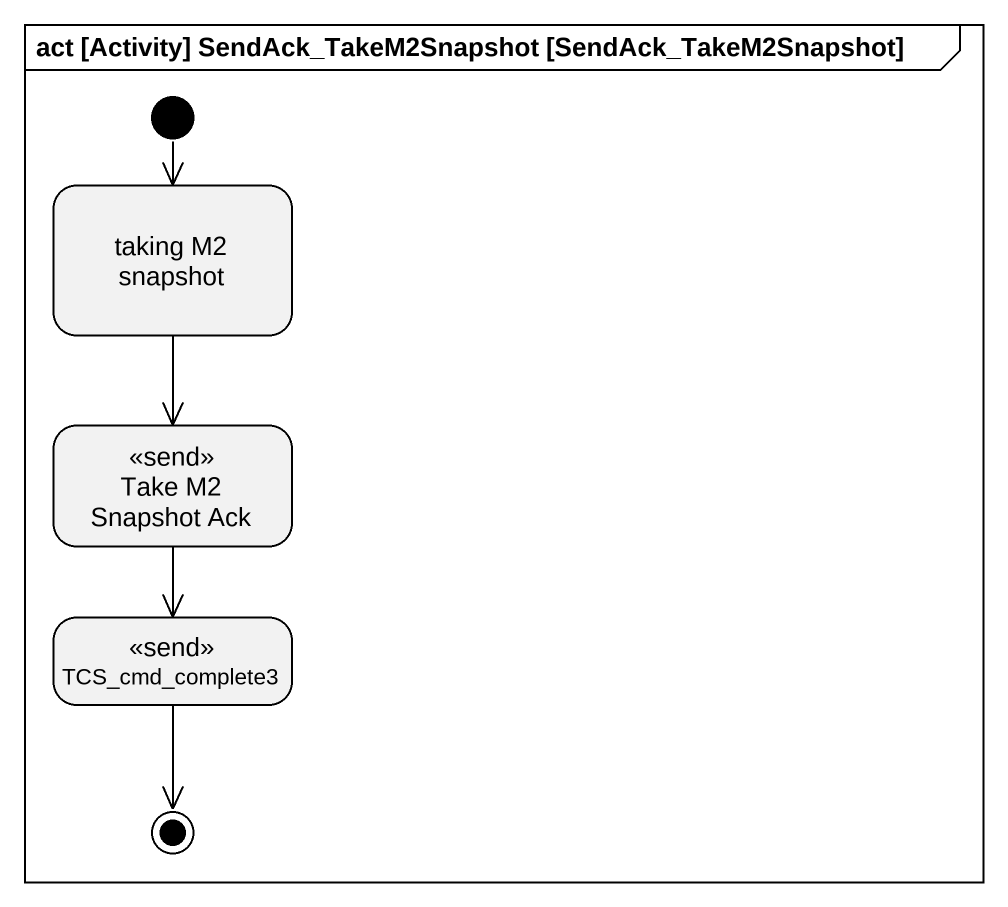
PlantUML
@startuml
mainframe act [Activity] SendAck_TakeM2Snapshot [SendAck_TakeM2Snapshot]
hide empty description
state "taking M2 snapshot" as taking_M2_snapshot
state "Take M2 Snapshot Ack" as Take_M2_Snapshot_Ack <<send>>
state TCS_cmd_complete3 <<send>>
[*] --> taking_M2_snapshot
taking_M2_snapshot --> Take_M2_Snapshot_Ack
Take_M2_Snapshot_Ack --> TCS_cmd_complete3
TCS_cmd_complete3 --> [*]
@enduml
